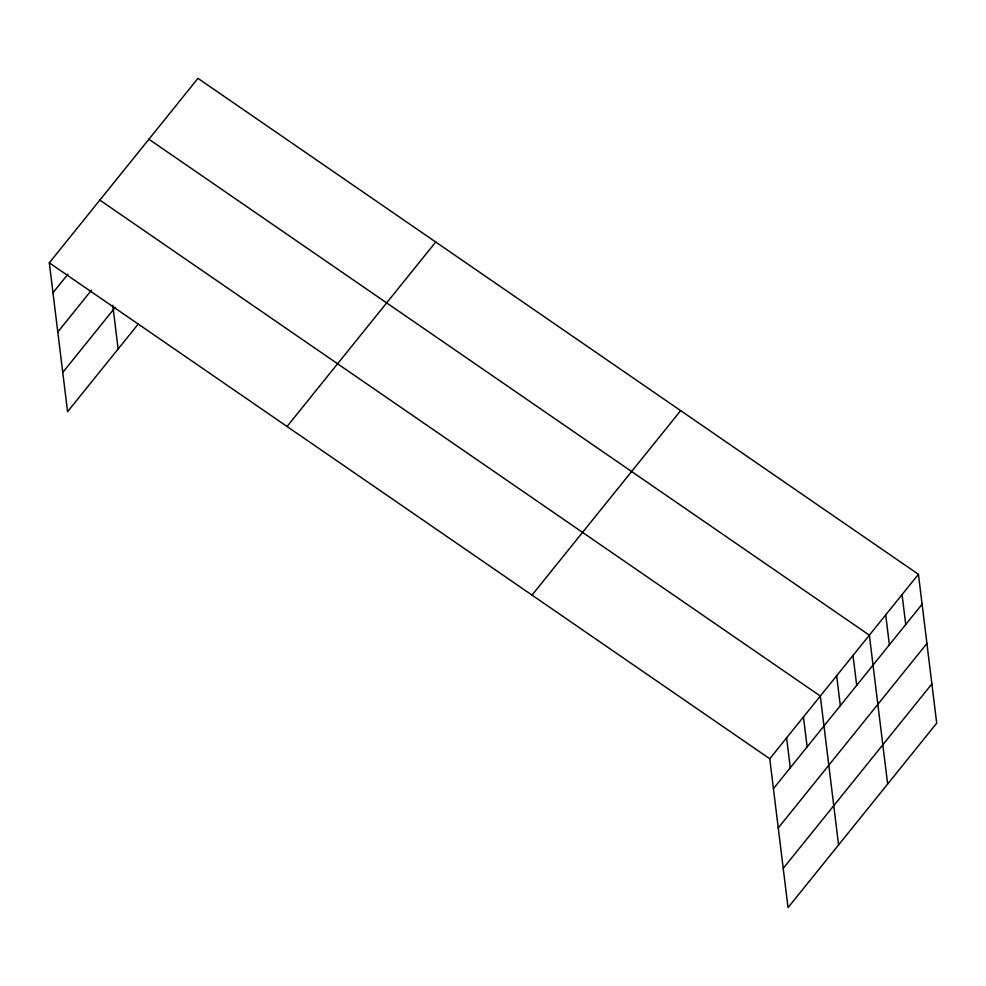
<?xml version="1.0" encoding="UTF-8"?>
<svg xmlns="http://www.w3.org/2000/svg" width="986" height="986" viewBox="0 0 986 986"><rect width="100%" height="100%" fill="white"/><g stroke="black" fill="none" stroke-linecap="round" stroke-linejoin="round"><path stroke-width="1.48" d="M138.323 323.913L67.578 411.704L49.3 262.831L197.964 78.362L918.422 574.296L936.7 723.169L788.036 907.638L769.758 758.764L918.422 574.296M52.973 292.756L67.948 274.17M57.792 332.011L91.488 290.192M62.759 372.449L115.226 307.349M287.049 426.494L435.713 242.014M532.009 595.113L680.673 410.632M773.431 788.689L922.095 604.221M778.25 827.944L926.914 643.476M783.217 868.383L931.881 683.914M148.911 139.236L869.356 635.169L887.647 784.043M99.845 200.109L820.303 696.042L838.581 844.916M49.3 262.831L769.758 758.764M902.067 594.583L905.74 624.508M885.711 614.882L889.384 644.807M853.013 655.456L856.686 685.393M836.658 675.755L840.331 705.68M803.454 716.958L807.127 746.883M786.606 737.861L790.279 767.786M112.749 305.241L118.123 348.982"/></g></svg>
